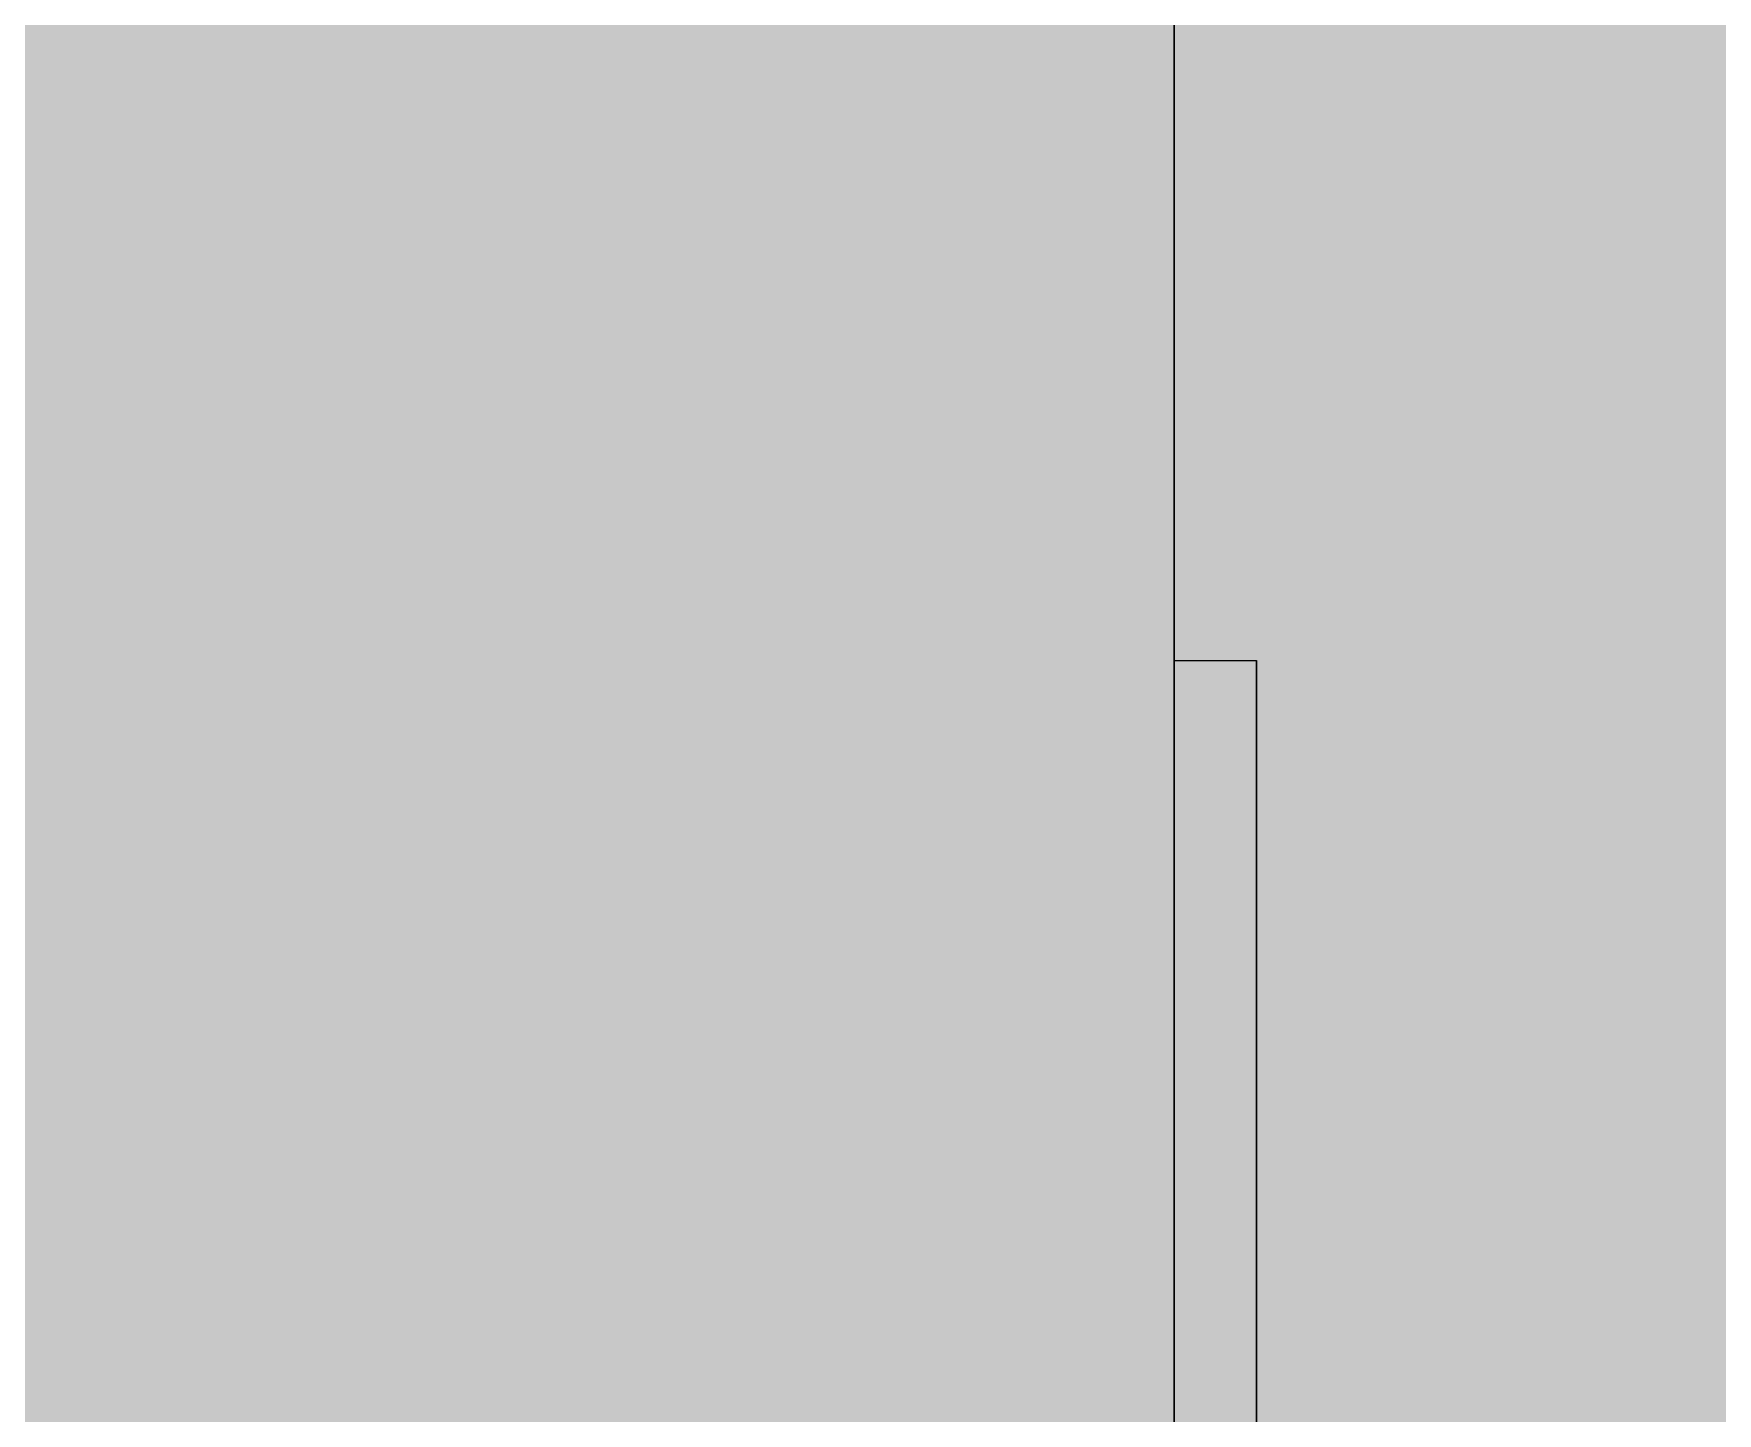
# Model space of a CAD drawing. Header units: millimetres. Extents: x 4739419 to 5837985, y 2291271 to 3446271.
# Drawn here: x 4887781.99 to 4887823.05, y 2413924.87 to 2413958.51 of the extents above; entities that cross this region are included whole.
import ezdxf

# ---------------------------------------------------------------- set-up
doc = ezdxf.new("R2010")
doc.units = ezdxf.units.MM
doc.layers.get('0').update_dxf_attribs({"color": 255})
for name, color, linetype in [('HEB-Angle joint', 1, 'Continuous'), ('HEB-Area(PC Topping)', 3, 'Continuous'), ('XR-평면도$0$A-ELEV-PATT', 9, 'Continuous')]:
    doc.layers.add(name, color=color, linetype=linetype)

# ---------------------------------------------------------------- blocks, each defined once
blk = doc.blocks.new('XR-평면도$0$스크린+범퍼_기준층 고정식램프(210318)')
at = {"layer": 'XR-평면도$0$A-ELEV-PATT', "ltscale": 0.002}
h = blk.add_hatch(dxfattribs=at)
h.set_pattern_fill('AR-SAND', color=256, angle=180, style=0)
edge = h.paths.add_edge_path()
edge.add_line((623.667, -7000), (532, -7000))
edge.add_line((532, -7000), (532, -302))
edge.add_line((532, -302), (623.667, -302))
edge.add_arc((623.667, -310.333), 8.333, 0, 90, ccw=False)
edge.add_line((632, -310.333), (632, -6991.667))
edge.add_arc((623.667, -6991.667), 8.333, -90, 0, ccw=False)
at = {"layer": 'XR-평면도$0$A-ELEV-PATT'}
blk.add_line((502, -302), (623.667, -302), dxfattribs=at)
at = {"layer": 'XR-평면도$0$A-ELEV-PATT', "ltscale": 0.002}
blk.add_lwpolyline([(552, -302), (552, -300), (500, -300), (500, -7002), (552, -7002), (552, -7000), (502, -7000), (502, -302)], close=True, dxfattribs=at)

msp = doc.modelspace()

# ---------------------------------------------------------------- hatches: boundary and pattern name
at = {"layer": 'HEB-Area(PC Topping)'}
h = msp.add_hatch(dxfattribs=at)
h.set_pattern_fill('ANSI31', color=256, scale=300)
h.set_pattern_definition([(45, (152467.4, -0.001), (-673.51921, 673.51921), [])])
h.paths.add_polyline_path([(4865461.817, 2413991.225), (4865511.822, 2394416.614), (4898114.54, 2394416.614), (4898114.54, 2377621.694), (4911154.54, 2377621.695), (4911154.54, 2394421.694), (4943111.81, 2394421.694), (4943111.81, 2413991.225), (4905611.807, 2413991.225), (4905611.824, 2410391.225), (4903611.81, 2410391.225), (4903611.827, 2413991.225)])

# ---------------------------------------------------------------- linework, layer by layer
at = {"layer": 'HEB-Angle joint', "const_width": 300}
msp.add_lwpolyline([(4903611.827, 2413991.226), (4865461.817, 2413991.226), (4865511.822, 2394416.615), (4898114.54, 2394416.615), (4898114.54, 2377621.695), (4911154.54, 2377621.696), (4911154.54, 2394421.695), (4943111.81, 2394421.695), (4943111.81, 2413991.226), (4905611.807, 2413991.226), (4905611.824, 2410391.226), (4903611.81, 2410391.226), (4903611.827, 2413991.226)], dxfattribs=at)

# ---------------------------------------------------------------- block references
at = {"xscale": -1, "rotation": 270}
for p in [(4888111.81, 2413391.226), (4888111.817, 2413391.226), (4888111.817, 2413391.226)]:
    msp.add_blockref('XR-평면도$0$스크린+범퍼_기준층 고정식램프(210318)', p, dxfattribs=at)

doc.saveas('drawing.dxf')
